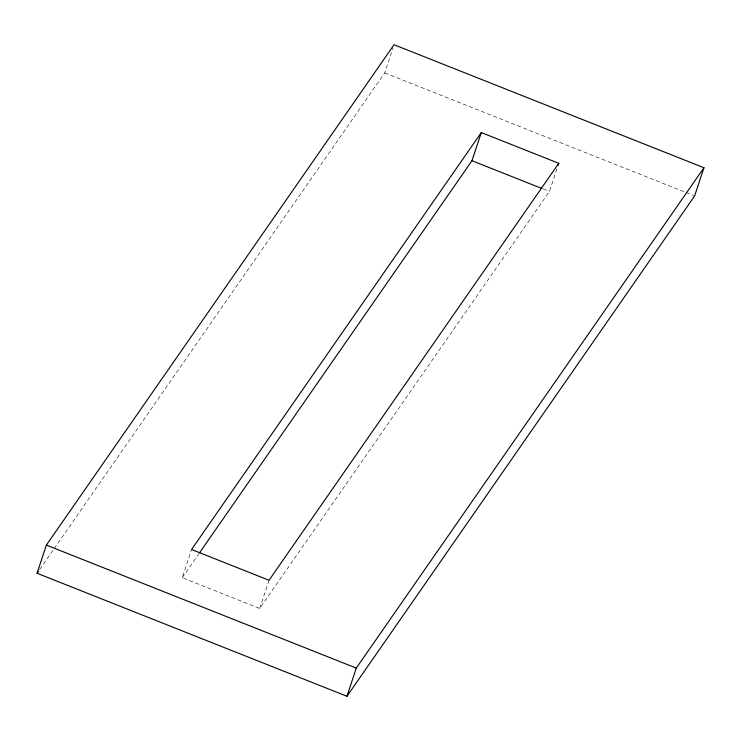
<?xml version="1.0" encoding="UTF-8"?>
<svg xmlns="http://www.w3.org/2000/svg" width="741" height="741" viewBox="0 0 741 741"><rect width="100%" height="100%" fill="white"/><g stroke="black" fill="none" stroke-linecap="round" stroke-linejoin="round"><path stroke-width="0.56" stroke-dasharray="3.71 2.78" d="M556.973 168.726L549.442 191.484L259.711 608.444L182.24 577.693L191.558 549.516M54.204 548.572L384.727 72.905L392.962 47.98M259.711 608.444L269.029 580.268M39.69 569.458L53.547 549.526M182.24 577.693L198.736 553.944M384.727 72.905L684.943 192.076M686.027 192.503L693.557 195.494M542.986 188.918L549.442 191.484"/><path stroke-width="1.11" d="M37.05 573.256L46.368 545.08L394.045 44.729L703.95 167.744L694.632 195.92L346.955 696.271L37.05 573.256L38.365 571.357M199.394 552.999L471.971 160.732L481.289 132.556L558.76 163.307L558.047 165.475M346.955 696.271L356.273 668.095L703.95 167.744M481.289 132.556L191.558 549.516L269.029 580.268L558.76 163.307M471.971 160.732L541.912 188.492M46.368 545.08L356.273 668.095"/></g></svg>
